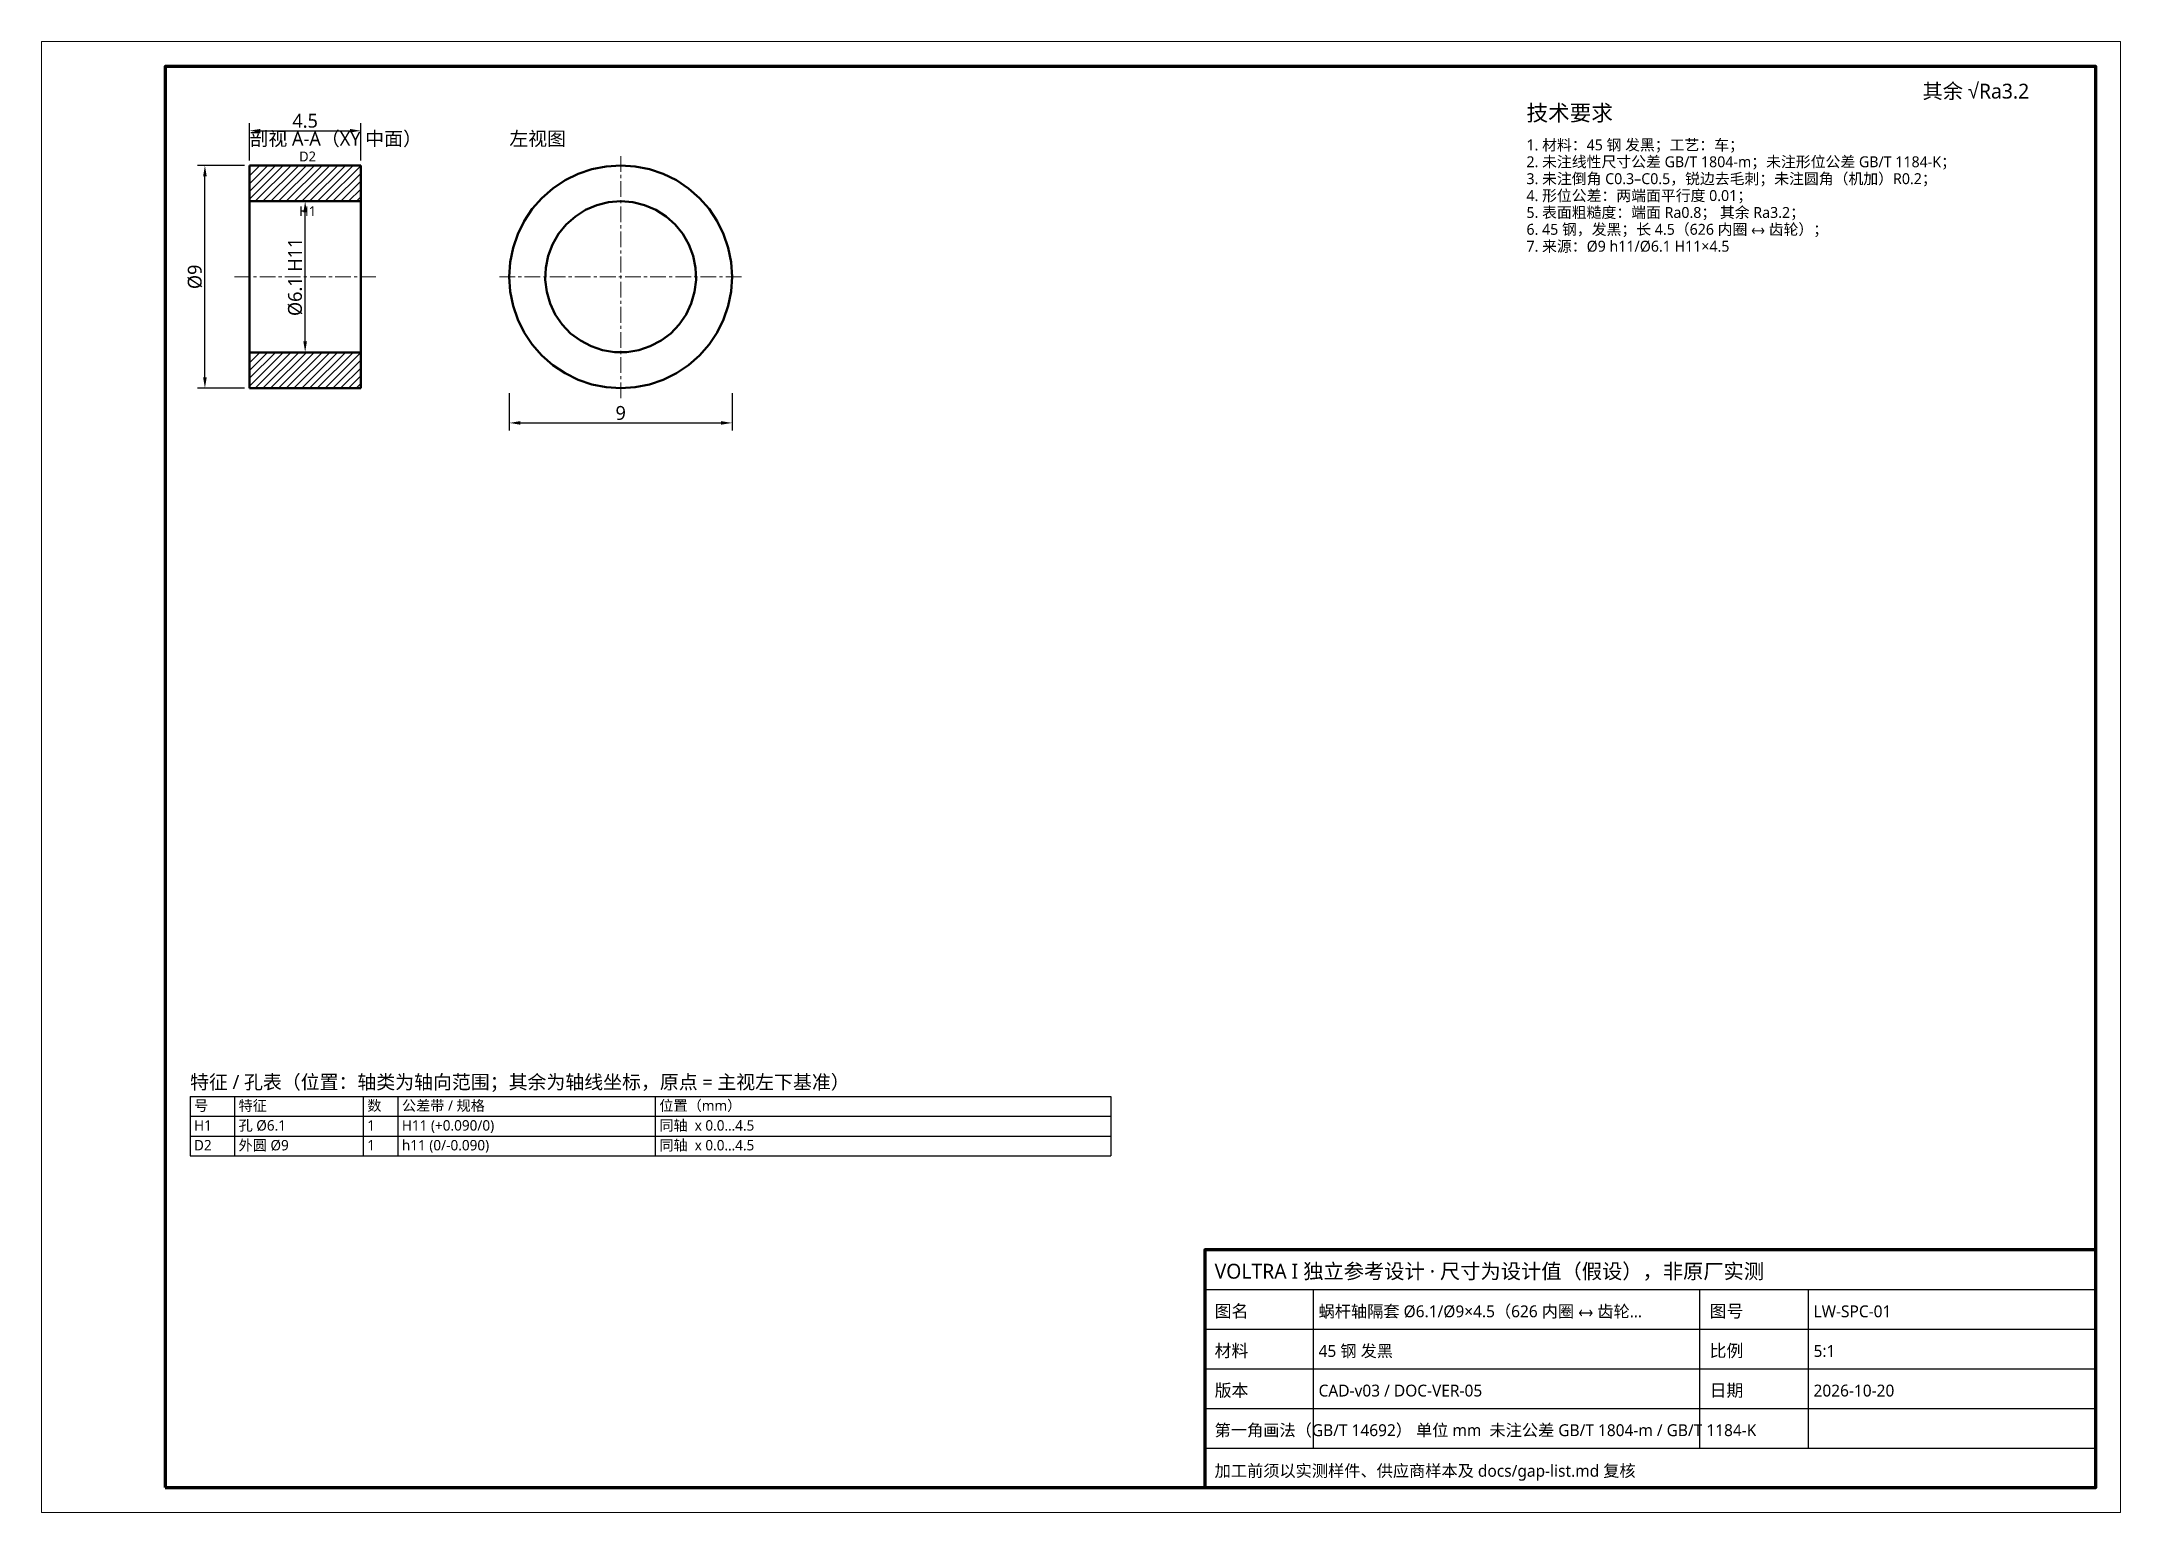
# Model space of a CAD drawing. Header units: millimetres. Extents: x 0 to 420, y 0 to 297.
import ezdxf

# ---------------------------------------------------------------- set-up
doc = ezdxf.new("R2010")
doc.units = ezdxf.units.MM
doc.linetypes.add('CENTER', pattern=[5.08, 3.175, -0.635, 0.635, -0.635])
doc.linetypes.add('DASHED', pattern=[1.524, 1.27, -0.254])
for name, color, linetype, lineweight in [('CENTER', 1, 'CENTER', 18), ('DIM', 3, 'CONTINUOUS', 18), ('FRAME', 7, 'CONTINUOUS', 70), ('HATCH', 8, 'CONTINUOUS', 13), ('HIDDEN', 8, 'DASHED', 25), ('TEXT', 7, 'CONTINUOUS', 25), ('VISIBLE', 7, 'CONTINUOUS', 50)]:
    doc.layers.add(name, color=color, linetype=linetype, lineweight=lineweight)
doc.styles.add('CJK', font='NotoSansCJK-Regular.ttc')
doc.dimstyles.new('GB', dxfattribs={"dimtxt": 2.8, "dimasz": 2.2, "dimexe": 1.5, "dimexo": 1, "dimgap": 0.6, "dimtad": 1, "dimlfac": 100, "dimzin": 12, "dimdsep": 46, "dimtxsty": 'CJK', "dimcen": 2.5, "dimazin": 3, "dimtfac": 0.5, "dimtmove": 2, "dimatfit": 3})

msp = doc.modelspace()

# ---------------------------------------------------------------- hatches: boundary and pattern name
at = {"layer": 'HATCH'}
h = msp.add_hatch(dxfattribs=at)
h.set_pattern_fill('ANSI31', scale=0.35)
h.paths.add_polyline_path([(64.5, 272), (62.93421, 272), (61.36842, 272), (59.80263, 272), (58.23684, 272), (56.67105, 272), (55.10526, 272), (53.53947, 272), (51.97368, 272), (50.40789, 272), (48.84211, 272), (47.27632, 272), (45.71053, 272), (44.14474, 272), (42.57895, 272), (42, 271.01316), (42, 269.44737), (42, 267.88158), (42, 266.31579), (42, 264.75), (43.56579, 264.75), (45.13158, 264.75), (46.69737, 264.75), (48.26316, 264.75), (49.82895, 264.75), (51.39474, 264.75), (52.96053, 264.75), (54.52632, 264.75), (56.09211, 264.75), (57.65789, 264.75), (59.22368, 264.75), (60.78947, 264.75), (62.35526, 264.75), (63.92105, 264.75), (64.5, 265.73684), (64.5, 267.30263), (64.5, 268.86842), (64.5, 270.43421), (64.5, 272)])
h = msp.add_hatch(dxfattribs=at)
h.set_pattern_fill('ANSI31', scale=0.35)
h.paths.add_polyline_path([(42, 227), (43.56579, 227), (45.13158, 227), (46.69737, 227), (48.26316, 227), (49.82895, 227), (51.39474, 227), (52.96053, 227), (54.52632, 227), (56.09211, 227), (57.65789, 227), (59.22368, 227), (60.78947, 227), (62.35526, 227), (63.92105, 227), (64.5, 227.98684), (64.5, 229.55263), (64.5, 231.11842), (64.5, 232.68421), (64.5, 234.25), (62.93421, 234.25), (61.36842, 234.25), (59.80263, 234.25), (58.23684, 234.25), (56.67105, 234.25), (55.10526, 234.25), (53.53947, 234.25), (51.97368, 234.25), (50.40789, 234.25), (48.84211, 234.25), (47.27632, 234.25), (45.71053, 234.25), (44.14474, 234.25), (42.57895, 234.25), (42, 233.26316), (42, 231.69737), (42, 230.13158), (42, 228.56579), (42, 227)])

# ---------------------------------------------------------------- linework, layer by layer
at = {"layer": 'CENTER'}
for p, q in [((117, 225), (117, 274)), ((39, 249.5), (67.5, 249.5)), ((92.5, 249.5), (141.5, 249.5))]:
    msp.add_line(p, q, dxfattribs=at)
at = {"layer": 'FRAME', "lineweight": 18}
msp.add_lwpolyline([(0, 0), (420, 0), (420, 297), (0, 297)], close=True, dxfattribs=at)
at = {"layer": 'FRAME'}
for points in [[(25, 5), (415, 5), (415, 292), (25, 292)], [(235, 5), (415, 5), (415, 53), (235, 53)]]:
    msp.add_lwpolyline(points, close=True, dxfattribs=at)
at = {"layer": 'HIDDEN'}
for points in [[(117, 272), (119.93684, 271.80751), (122.82343, 271.23333), (125.61038, 270.28729), (128.25, 268.98557), (130.69713, 267.35045), (132.9099, 265.4099), (134.85045, 263.19713), (136.48557, 260.75), (137.78729, 258.11038), (138.73333, 255.32343), (139.30751, 252.43684), (139.5, 249.5), (139.30751, 246.56316), (138.73333, 243.67657), (137.78729, 240.88962), (136.48557, 238.25), (134.85045, 235.80287), (132.9099, 233.5901), (130.69713, 231.64955), (128.25, 230.01443), (125.61038, 228.71271), (122.82343, 227.76667), (119.93684, 227.19249), (117, 227), (114.06316, 227.19249), (111.17657, 227.76667), (108.38962, 228.71271), (105.75, 230.01443), (103.30287, 231.64955), (101.0901, 233.5901), (99.14955, 235.80287), (97.51443, 238.25), (96.21271, 240.88962), (95.26667, 243.67657), (94.69249, 246.56316), (94.5, 249.5), (94.69249, 252.43684), (95.26667, 255.32343), (96.21271, 258.11038), (97.51443, 260.75), (99.14955, 263.19713), (101.0901, 265.4099), (103.30287, 267.35045), (105.75, 268.98557), (108.38962, 270.28729), (111.17657, 271.23333), (114.06316, 271.80751), (117, 272)], [(117, 264.75), (119.44627, 264.55252), (121.82919, 263.96518), (124.08703, 263.0032), (126.16132, 261.6915), (127.99834, 260.06405), (129.5505, 258.16299), (130.77762, 256.03756), (131.6479, 253.74282), (132.13881, 251.33818), (132.23763, 248.88594), (131.94181, 246.44961), (131.259, 244.09228), (130.20689, 241.875), (128.81273, 239.85521), (127.11262, 238.08521), (125.1506, 236.61085), (122.97749, 235.47031), (120.64956, 234.69314), (118.22712, 234.29945), (115.77288, 234.29945), (113.35044, 234.69314), (111.02251, 235.47031), (108.8494, 236.61085), (106.88738, 238.08521), (105.18727, 239.85521), (103.79311, 241.875), (102.741, 244.09228), (102.05819, 246.44961), (101.76237, 248.88594), (101.86119, 251.33818), (102.3521, 253.74282), (103.22238, 256.03756), (104.4495, 258.16299), (106.00166, 260.06405), (107.83868, 261.6915), (109.91297, 263.0032), (112.17081, 263.96518), (114.55373, 264.55252), (117, 264.75)]]:
    msp.add_lwpolyline(points, dxfattribs=at)
at = {"layer": 'TEXT'}
for p, q in [((30, 84), (30, 72)), ((39, 84), (39, 72)), ((65, 84), (65, 72)), ((72, 84), (72, 72)), ((124, 84), (124, 72)), ((216, 84), (216, 72)), ((235, 45), (415, 45)), ((257, 13), (257, 45)), ((335, 13), (335, 45)), ((357, 13), (357, 45)), ((235, 37), (415, 37)), ((235, 29), (415, 29)), ((235, 21), (415, 21)), ((235, 13), (415, 13))]:
    msp.add_line(p, q, dxfattribs=at)
for points in [[(30, 84), (216, 84)], [(30, 80), (216, 80)], [(30, 76), (216, 76)], [(30, 72), (216, 72)]]:
    msp.add_lwpolyline(points, dxfattribs=at)
at = {"layer": 'VISIBLE'}
for points in [[(42, 272), (64.5, 272)], [(42, 272), (42, 264.75)], [(64.5, 272), (64.5, 264.75)], [(117, 272), (119.93684, 271.80751), (122.82343, 271.23333), (125.61038, 270.28729), (128.25, 268.98557), (130.69713, 267.35045), (132.9099, 265.4099), (134.85045, 263.19713), (136.48557, 260.75), (137.78729, 258.11038), (138.73333, 255.32343), (139.30751, 252.43684), (139.5, 249.5), (139.30751, 246.56316), (138.73333, 243.67657), (137.78729, 240.88962), (136.48557, 238.25), (134.85045, 235.80287), (132.9099, 233.5901), (130.69713, 231.64955), (128.25, 230.01443), (125.61038, 228.71271), (122.82343, 227.76667), (119.93684, 227.19249), (117, 227), (114.06316, 227.19249), (111.17657, 227.76667), (108.38962, 228.71271), (105.75, 230.01443), (103.30287, 231.64955), (101.0901, 233.5901), (99.14955, 235.80287), (97.51443, 238.25), (96.21271, 240.88962), (95.26667, 243.67657), (94.69249, 246.56316), (94.5, 249.5), (94.69249, 252.43684), (95.26667, 255.32343), (96.21271, 258.11038), (97.51443, 260.75), (99.14955, 263.19713), (101.0901, 265.4099), (103.30287, 267.35045), (105.75, 268.98557), (108.38962, 270.28729), (111.17657, 271.23333), (114.06316, 271.80751), (117, 272)], [(42, 264.75), (64.5, 264.75)], [(42, 234.25), (42, 234.63235), (42, 235.76022), (42, 237.57707), (42, 239.99178), (42, 242.88327), (42, 246.10656), (42, 249.5), (42, 252.89344), (42, 256.11673), (42, 259.00822), (42, 261.42293), (42, 263.23978), (42, 264.36765), (42, 264.75)], [(64.5, 234.25), (64.5, 234.63235), (64.5, 235.76022), (64.5, 237.57707), (64.5, 239.99178), (64.5, 242.88327), (64.5, 246.10656), (64.5, 249.5), (64.5, 252.89344), (64.5, 256.11673), (64.5, 259.00822), (64.5, 261.42293), (64.5, 263.23978), (64.5, 264.36765), (64.5, 264.75)], [(117, 264.75), (119.44627, 264.55252), (121.82919, 263.96518), (124.08703, 263.0032), (126.16132, 261.6915), (127.99834, 260.06405), (129.5505, 258.16299), (130.77762, 256.03756), (131.6479, 253.74282), (132.13881, 251.33818), (132.23763, 248.88594), (131.94181, 246.44961), (131.259, 244.09228), (130.20689, 241.875), (128.81273, 239.85521), (127.11262, 238.08521), (125.1506, 236.61085), (122.97749, 235.47031), (120.64956, 234.69314), (118.22712, 234.29945), (115.77288, 234.29945), (113.35044, 234.69314), (111.02251, 235.47031), (108.8494, 236.61085), (106.88738, 238.08521), (105.18727, 239.85521), (103.79311, 241.875), (102.741, 244.09228), (102.05819, 246.44961), (101.76237, 248.88594), (101.86119, 251.33818), (102.3521, 253.74282), (103.22238, 256.03756), (104.4495, 258.16299), (106.00166, 260.06405), (107.83868, 261.6915), (109.91297, 263.0032), (112.17081, 263.96518), (114.55373, 264.55252), (117, 264.75)], [(42, 234.25), (42, 227)], [(64.5, 234.25), (42, 234.25)], [(64.5, 234.25), (64.5, 227)], [(64.5, 227), (42, 227)]]:
    msp.add_lwpolyline(points, dxfattribs=at)

# ---------------------------------------------------------------- texts
at = {"layer": 'DIM', "style": 'CJK'}
for s, p in [('D2', (52.05, 272.8)), ('H1', (52.05, 261.75))]:
    msp.add_text(s, height=2, dxfattribs=at).set_placement(p)
at = {"layer": 'TEXT', "style": 'CJK'}
for s, height, p in [('其余 √Ra3.2', 3, (380, 285.5)), ('技术要求', 3.2, (300, 281)), ('剖视 A-A（XY 中面）', 2.8, (42, 276)), ('左视图', 2.8, (94.5, 276)), ('1. 材料：45 钢 发黑；工艺：车；', 2.2, (300, 275.04)), ('2. 未注线性尺寸公差 GB/T 1804-m；未注形位公差 GB/T 1184-K；', 2.2, (300, 271.63)), ('3. 未注倒角 C0.3–C0.5，锐边去毛刺；未注圆角（机加）R0.2；', 2.2, (300, 268.22)), ('4. 形位公差：两端面平行度 0.01；', 2.2, (300, 264.81)), ('6. 45 钢，发黑；长 4.5（626 内圈 ↔ 齿轮）；', 2.2, (300, 257.99)), ('5. 表面粗糙度：端面 Ra0.8； 其余 Ra3.2；', 2.2, (300, 261.4)), ('7. 来源：Ø9 h11/Ø6.1 H11×4.5', 2.2, (300, 254.58)), ('特征 / 孔表（位置：轴类为轴向范围；其余为轴线坐标，原点 = 主视左下基准）', 2.8, (30, 85.5)), ('号', 2.1, (30.8, 81.1)), ('特征', 2.1, (39.8, 81.1)), ('数', 2.1, (65.8, 81.1)), ('公差带 / 规格', 2.1, (72.8, 81.1)), ('位置（mm）', 2.1, (124.8, 81.1)), ('H1', 2.1, (30.8, 77.1)), ('孔 Ø6.1', 2.1, (39.8, 77.1)), ('1', 2.1, (65.8, 77.1)), ('H11 (+0.090/0)', 2.1, (72.8, 77.1)), ('同轴  x 0.0…4.5', 2.1, (124.8, 77.1)), ('D2', 2.1, (30.8, 73.1)), ('外圆 Ø9', 2.1, (39.8, 73.1)), ('1', 2.1, (65.8, 73.1)), ('h11 (0/-0.090)', 2.1, (72.8, 73.1)), ('同轴  x 0.0…4.5', 2.1, (124.8, 73.1)), ('VOLTRA I 独立参考设计 · 尺寸为设计值（假设），非原厂实测', 3, (237, 47.2)), ('图名', 2.5, (237, 39.4)), ('蜗杆轴隔套 Ø6.1/Ø9×4.5（626 内圈 ↔ 齿轮…', 2.4, (258, 39.4)), ('图号', 2.5, (337, 39.4)), ('LW-SPC-01', 2.4, (358, 39.4)), ('材料', 2.5, (237, 31.4)), ('45 钢 发黑', 2.4, (258, 31.4)), ('比例', 2.5, (337, 31.4)), ('5:1', 2.4, (358, 31.4)), ('版本', 2.5, (237, 23.4)), ('CAD-v03 / DOC-VER-05', 2.4, (258, 23.4)), ('日期', 2.5, (337, 23.4)), ('2026-10-20', 2.4, (358, 23.4)), ('第一角画法（GB/T 14692） 单位 mm  未注公差 GB/T 1804-m / GB/T 1184-K', 2.4, (237, 15.4)), ('加工前须以实测样件、供应商样本及 docs/gap-list.md 复核', 2.4, (237, 7.2))]:
    msp.add_text(s, height=height, dxfattribs=at).set_placement(p)

# ---------------------------------------------------------------- dimensions: what is measured, and where the dimension line sits
at = {"layer": 'DIM'}
for base, p1, p2, text in [((42, 279), (42, 272), (64.5, 272), '4.5'), ((94.5, 220), (94.5, 227), (139.5, 227), '9')]:
    msp.add_linear_dim(base=base, p1=p1, p2=p2, text=text, dimstyle='GB', dxfattribs=at).render()
for base, p1, p2, text in [((33, 227), (42, 227), (42, 272), 'Ø9'), ((53.25, 234.25), (53.25, 234.25), (53.25, 264.75), 'Ø6.1 H11')]:
    msp.add_linear_dim(base=base, p1=p1, p2=p2, angle=90, text=text, dimstyle='GB', dxfattribs=at).render()

doc.saveas('drawing.dxf')
